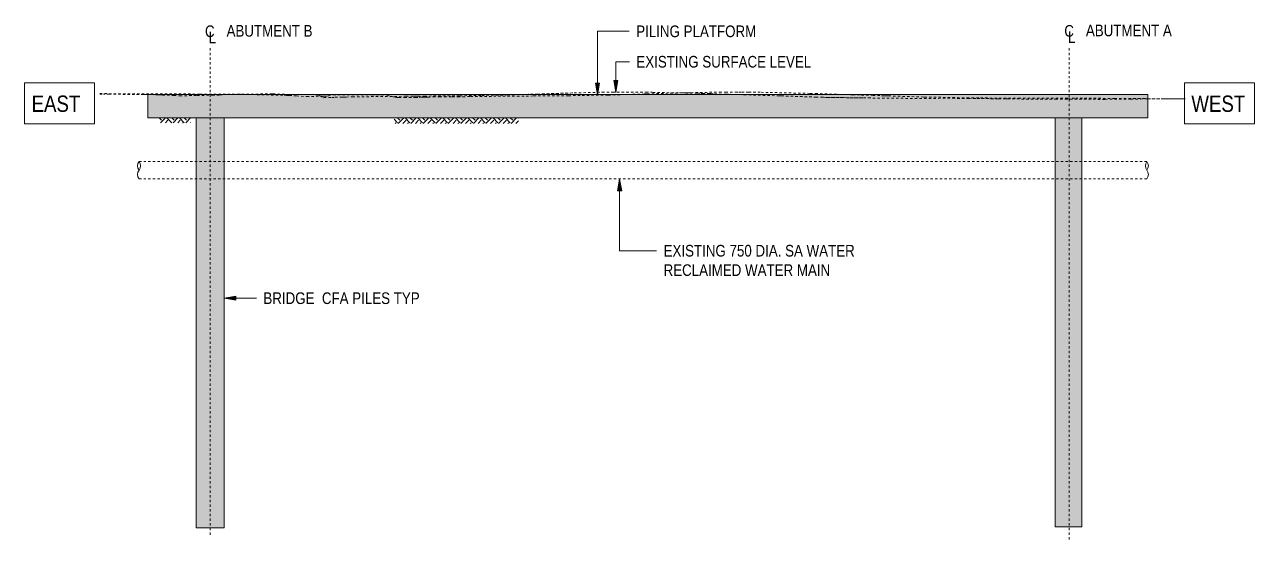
# Model space of a CAD drawing. Header units: metres. Extents: x -1160 to -900, y 3 to 560.
# Drawn here: x -1086.6 to -1033.8, y 2.9 to 25 of the extents above; entities that cross this region are included whole.
import ezdxf

# ---------------------------------------------------------------- set-up
doc = ezdxf.new("R2010")
doc.units = ezdxf.units.M
for name, pattern in [('Dash - Tight', [0.0045, 0.003, -0.0015]), ('JacobsCenter', [0.015, 0.009, -0.0015, 0.003, -0.0015]), ('JacobsDash', [0.0045, 0.003, -0.0015])]:
    doc.linetypes.add(name, pattern=pattern)
for name, color, linetype, lineweight in [('A-ANNO-NOTE', 7, 'Continuous', 9), ('A-DETL', 7, 'Continuous', 13), ('A-DETL-GENF', 7, 'Continuous', 9), ('G-ANNO-TEXT', 7, 'Continuous', 9)]:
    doc.layers.add(name, color=color, linetype=linetype, lineweight=lineweight)
doc.styles.add('Arial Narrow', font='ARIALN.TTF', dxfattribs={"height": 0.5})
doc.styles.add('Arial Narrow_2', font='ARIALN.TTF', dxfattribs={"height": 0.7})
pattern_1 = [(315, (-1060.0893, 10.849), (0.5388154, 0), [0.381, -0.381]), (315, (-1059.9883, 10.951), (0.5388154, 0), [0.381, -0.381]), (315, (-1059.8873, 11.052), (0.5388154, 0), [0.381, -0.381]), (45, (-1059.8203, 11.052), (0, 0.5388154), [0.381, -0.381]), (45, (-1059.7193, 10.951), (0, 0.5388154), [0.381, -0.381]), (45, (-1059.6183, 10.849), (0, 0.5388154), [0.381, -0.381])]

# ---------------------------------------------------------------- blocks, each defined once
blk = doc.blocks.new('T2DPAA-T2D-PWA-SU-M3D-000101_dwg-40820706-DRG-2873031 - SECTION-STAGE 1')
at = {"color": 9, "linetype": 'Dash - Tight', "lineweight": 18, "true_color": 0xc0c0c0}
for p, q in [((-470.283, 22.039), (-470.117, 22.039)), ((-470.283, 22.039), (-470.094, 22.039)), ((-469.887, 22.038), (-470.117, 22.039)), ((-470.117, 22.039), (-470.094, 22.039)), ((-469.854, 22.038), (-470.094, 22.039)), ((-469.855, 22.038), (-469.887, 22.038)), ((-469.854, 22.038), (-469.887, 22.038)), ((-468.399, 22.028), (-469.855, 22.038)), ((-468.394, 22.028), (-469.854, 22.038)), ((-468.396, 22.028), (-468.399, 22.028)), ((-468.394, 22.028), (-468.399, 22.028)), ((-468.396, 22.028), (-468.275, 22.025)), ((-468.394, 22.028), (-468.273, 22.025)), ((-468.275, 22.025), (-467.817, 22.015)), ((-468.275, 22.025), (-468.273, 22.025)), ((-468.273, 22.025), (-467.814, 22.015)), ((-467.817, 22.015), (-467.807, 22.015)), ((-467.814, 22.015), (-467.789, 22.013)), ((-467.814, 22.015), (-467.807, 22.015)), ((-467.807, 22.015), (-467.782, 22.013)), ((-467.591, 22.006), (-467.789, 22.013)), ((-467.789, 22.013), (-467.781, 22.013)), ((-467.781, 22.013), (-467.782, 22.013)), ((-467.781, 22.013), (-467.584, 22.006)), ((-467.591, 22.006), (-467.106, 21.985)), ((-467.591, 22.006), (-467.584, 22.006)), ((-467.584, 22.006), (-467.101, 21.985)), ((-467.106, 21.985), (-466.846, 21.966)), ((-467.106, 21.985), (-467.101, 21.985)), ((-467.101, 21.985), (-466.842, 21.966)), ((-466.846, 21.966), (-466.436, 21.979)), ((-466.846, 21.966), (-466.839, 21.966)), ((-466.842, 21.966), (-466.839, 21.966)), ((-466.839, 21.966), (-466.431, 21.979)), ((-466.436, 21.979), (-466.105, 21.988)), ((-466.436, 21.979), (-466.427, 21.979)), ((-466.431, 21.979), (-466.427, 21.979)), ((-466.427, 21.979), (-466.099, 21.988)), ((-466.105, 21.988), (-465.447, 21.997)), ((-466.105, 21.988), (-466.099, 21.988)), ((-466.099, 21.988), (-465.445, 21.996)), ((-465.447, 21.997), (-465.251, 21.996)), ((-465.447, 21.997), (-465.445, 21.996)), ((-465.445, 21.996), (-465.25, 21.995)), ((-465.251, 21.996), (-465.125, 21.996)), ((-465.25, 21.995), (-465.251, 21.996)), ((-465.25, 21.995), (-465.125, 21.995)), ((-465.125, 21.996), (-464.918, 22.033)), ((-465.122, 21.996), (-465.125, 21.995)), ((-465.125, 21.996), (-465.125, 21.995)), ((-465.122, 21.996), (-464.918, 22.033)), ((-464.918, 22.033), (-464.783, 22.03)), ((-464.918, 22.033), (-464.782, 22.03)), ((-464.918, 22.033), (-464.918, 22.033)), ((-464.783, 22.03), (-462.918, 22.056)), ((-464.783, 22.03), (-464.782, 22.03)), ((-464.782, 22.03), (-462.894, 22.056)), ((-462.918, 22.056), (-462.889, 22.056)), ((-462.894, 22.056), (-462.847, 22.056)), ((-462.894, 22.056), (-462.889, 22.056)), ((-462.889, 22.056), (-462.848, 22.056)), ((-462.848, 22.056), (-462.133, 22.026)), ((-462.848, 22.056), (-462.847, 22.056)), ((-462.847, 22.056), (-462.052, 22.022)), ((-462.133, 22.026), (-462.05, 22.022)), ((-462.052, 22.022), (-461.372, 22.023)), ((-462.052, 22.022), (-462.05, 22.022)), ((-462.05, 22.022), (-461.378, 22.023)), ((-461.378, 22.023), (-461.368, 22.023)), ((-461.372, 22.023), (-461.211, 22.022)), ((-461.372, 22.023), (-461.368, 22.023)), ((-461.368, 22.023), (-461.212, 22.021)), ((-461.211, 22.022), (-461.212, 22.021)), ((-460.904, 22.02), (-461.212, 22.021)), ((-460.893, 22.02), (-461.211, 22.022)), ((-460.895, 22.015), (-460.904, 22.02)), ((-460.893, 22.02), (-460.904, 22.02)), ((-460.895, 22.015), (-460.813, 21.969)), ((-460.893, 22.02), (-460.808, 21.972)), ((-460.813, 21.969), (-460.808, 21.972)), ((-460.813, 21.969), (-460.679, 21.891)), ((-460.808, 21.972), (-460.668, 21.891)), ((-460.679, 21.891), (-460.676, 21.891)), ((-460.679, 21.891), (-460.668, 21.891)), ((-460.676, 21.891), (-460.665, 21.891)), ((-460.668, 21.891), (-460.666, 21.891)), ((-460.666, 21.891), (-460.663, 21.891)), ((-460.666, 21.891), (-460.665, 21.891)), ((-460.665, 21.891), (-460.662, 21.891)), ((-460.663, 21.891), (-460.312, 21.902)), ((-460.663, 21.891), (-460.651, 21.892)), ((-460.662, 21.891), (-460.651, 21.892)), ((-460.651, 21.892), (-460.309, 21.903)), ((-460.312, 21.902), (-460.169, 21.907)), ((-460.312, 21.902), (-460.309, 21.903)), ((-460.309, 21.903), (-460.169, 21.908)), ((-460.169, 21.908), (-459.887, 21.918)), ((-460.169, 21.907), (-459.88, 21.917)), ((-460.169, 21.908), (-460.169, 21.907)), ((-459.884, 21.917), (-459.887, 21.918)), ((-459.88, 21.917), (-459.887, 21.918)), ((-459.884, 21.917), (-459.864, 21.916)), ((-459.88, 21.917), (-459.858, 21.916)), ((-459.864, 21.916), (-459.833, 21.917)), ((-459.864, 21.916), (-459.858, 21.916)), ((-459.858, 21.916), (-459.826, 21.917)), ((-459.833, 21.917), (-459.713, 21.919)), ((-459.833, 21.917), (-459.826, 21.917)), ((-459.826, 21.917), (-459.699, 21.919)), ((-459.713, 21.919), (-459.697, 21.919)), ((-459.699, 21.919), (-459.428, 21.923)), ((-459.699, 21.919), (-459.697, 21.919)), ((-459.697, 21.919), (-459.427, 21.923)), ((-459.428, 21.923), (-459.02, 21.93)), ((-459.428, 21.923), (-459.427, 21.923)), ((-459.427, 21.923), (-459.02, 21.93)), ((-459.02, 21.93), (-457.136, 21.952)), ((-459.02, 21.93), (-457.133, 21.952)), ((-459.02, 21.93), (-459.02, 21.93)), ((-457.136, 21.952), (-457.116, 21.952)), ((-457.133, 21.952), (-456.885, 21.955)), ((-457.133, 21.952), (-457.116, 21.952)), ((-457.116, 21.952), (-456.876, 21.955)), ((-456.885, 21.955), (-456.792, 21.956)), ((-456.885, 21.955), (-456.876, 21.955)), ((-456.876, 21.955), (-456.786, 21.956)), ((-456.792, 21.956), (-456.732, 21.957)), ((-456.792, 21.956), (-456.786, 21.956)), ((-456.786, 21.956), (-456.728, 21.957)), ((-456.732, 21.957), (-456.691, 21.957)), ((-456.732, 21.957), (-456.728, 21.957)), ((-456.728, 21.957), (-456.689, 21.957)), ((-456.691, 21.957), (-456.663, 21.957)), ((-456.691, 21.957), (-456.689, 21.957)), ((-456.689, 21.957), (-456.661, 21.958)), ((-456.663, 21.957), (-456.643, 21.958)), ((-456.663, 21.957), (-456.661, 21.958)), ((-456.661, 21.958), (-456.642, 21.958)), ((-456.643, 21.958), (-456.621, 21.958)), ((-456.643, 21.958), (-456.642, 21.958)), ((-456.642, 21.958), (-456.621, 21.958)), ((-456.621, 21.958), (-456.348, 21.961)), ((-456.621, 21.958), (-456.339, 21.961)), ((-456.621, 21.958), (-456.621, 21.958)), ((-456.336, 21.961), (-456.348, 21.961)), ((-456.339, 21.961), (-456.348, 21.961)), ((-456.339, 21.961), (-454.812, 21.973)), ((-456.336, 21.961), (-454.811, 21.973)), ((-454.812, 21.973), (-453.871, 21.988)), ((-454.811, 21.973), (-454.812, 21.973)), ((-454.811, 21.973), (-453.872, 21.988)), ((-453.872, 21.988), (-453.865, 21.988)), ((-453.871, 21.988), (-453.067, 22)), ((-453.871, 21.988), (-453.865, 21.988)), ((-453.865, 21.988), (-453.067, 22)), ((-453.067, 22), (-452.778, 22.008)), ((-453.067, 22), (-452.777, 22.008)), ((-453.067, 22), (-453.067, 22)), ((-452.763, 22.009), (-452.778, 22.008)), ((-452.777, 22.008), (-452.778, 22.008)), ((-452.777, 22.008), (-451.493, 22.049)), ((-452.763, 22.009), (-451.492, 22.049)), ((-451.493, 22.049), (-451.286, 22.056)), ((-451.492, 22.049), (-451.493, 22.049)), ((-451.492, 22.049), (-451.288, 22.056)), ((-451.262, 22.057), (-451.288, 22.056)), ((-451.286, 22.056), (-451.288, 22.056)), ((-451.286, 22.056), (-449.904, 22.096)), ((-451.262, 22.057), (-449.904, 22.096)), ((-449.904, 22.096), (-448.723, 22.123)), ((-449.904, 22.096), (-448.703, 22.123)), ((-449.904, 22.096), (-449.904, 22.096)), ((-448.723, 22.123), (-448.701, 22.123)), ((-448.723, 22.123), (-448.703, 22.123)), ((-448.703, 22.123), (-448.319, 22.131)), ((-448.701, 22.123), (-448.319, 22.131)), ((-448.319, 22.131), (-448.286, 22.131)), ((-448.319, 22.131), (-448.286, 22.131)), ((-448.319, 22.131), (-448.319, 22.131)), ((-448.286, 22.131), (-448.284, 22.131)), ((-448.286, 22.131), (-448.231, 22.131)), ((-448.286, 22.131), (-448.284, 22.131)), ((-448.284, 22.131), (-448.229, 22.131)), ((-448.231, 22.131), (-448.065, 22.131)), ((-448.231, 22.131), (-448.225, 22.131)), ((-448.229, 22.131), (-448.225, 22.131)), ((-448.225, 22.131), (-448.061, 22.131)), ((-448.065, 22.131), (-447.058, 22.128)), ((-448.065, 22.131), (-448.051, 22.13)), ((-448.061, 22.131), (-448.051, 22.13)), ((-448.051, 22.13), (-447.061, 22.128)), ((-447.061, 22.128), (-446.829, 22.125)), ((-447.061, 22.128), (-447.058, 22.128)), ((-447.058, 22.128), (-446.822, 22.125)), ((-446.829, 22.125), (-446.816, 22.125)), ((-446.822, 22.125), (-446.59, 22.121)), ((-446.822, 22.125), (-446.816, 22.125)), ((-446.816, 22.125), (-446.589, 22.121)), ((-446.59, 22.121), (-446.547, 22.121)), ((-446.59, 22.121), (-446.589, 22.121)), ((-446.589, 22.121), (-446.547, 22.121)), ((-446.547, 22.121), (-446.521, 22.12)), ((-446.547, 22.121), (-446.521, 22.12)), ((-446.547, 22.121), (-446.547, 22.121)), ((-446.521, 22.12), (-444.656, 22.081)), ((-446.521, 22.12), (-444.618, 22.081)), ((-446.521, 22.12), (-446.521, 22.12)), ((-444.656, 22.081), (-444.609, 22.08)), ((-444.618, 22.081), (-444.464, 22.077)), ((-444.618, 22.081), (-444.609, 22.08)), ((-444.609, 22.08), (-444.458, 22.077)), ((-444.464, 22.077), (-444.377, 22.076)), ((-444.464, 22.077), (-444.458, 22.077)), ((-444.458, 22.077), (-444.373, 22.076)), ((-444.377, 22.076), (-444.192, 22.07)), ((-444.377, 22.076), (-444.373, 22.076)), ((-444.373, 22.076), (-444.192, 22.07)), ((-444.192, 22.07), (-444.182, 22.07)), ((-444.192, 22.07), (-444.183, 22.07)), ((-444.192, 22.07), (-444.192, 22.07)), ((-444.183, 22.07), (-444.162, 22.069)), ((-444.182, 22.07), (-444.183, 22.07)), ((-444.182, 22.07), (-444.162, 22.069)), ((-444.162, 22.069), (-444.136, 22.069)), ((-444.162, 22.069), (-444.135, 22.069)), ((-444.162, 22.069), (-444.162, 22.069)), ((-444.136, 22.069), (-444.096, 22.068)), ((-444.136, 22.069), (-444.135, 22.069)), ((-444.135, 22.069), (-444.094, 22.067)), ((-444.096, 22.068), (-444.026, 22.065)), ((-444.096, 22.068), (-444.094, 22.067)), ((-444.094, 22.067), (-444.023, 22.065)), ((-444.026, 22.065), (-443.879, 22.059)), ((-444.026, 22.065), (-444.023, 22.065)), ((-444.023, 22.065), (-443.873, 22.059)), ((-443.879, 22.059), (-443.384, 22.042)), ((-443.879, 22.059), (-443.873, 22.059)), ((-443.873, 22.059), (-443.367, 22.042)), ((-443.384, 22.042), (-443.023, 22.029)), ((-443.384, 22.042), (-443.367, 22.042)), ((-443.367, 22.042), (-442.998, 22.029)), ((-443.023, 22.029), (-442.995, 22.028)), ((-442.998, 22.029), (-442.833, 22.022)), ((-442.998, 22.029), (-442.995, 22.028)), ((-442.995, 22.028), (-442.833, 22.022)), ((-442.831, 22.022), (-442.833, 22.022)), ((-442.833, 22.022), (-442.598, 22.015)), ((-442.833, 22.022), (-442.833, 22.022)), ((-442.831, 22.022), (-442.598, 22.015)), ((-442.598, 22.015), (-441.108, 21.97)), ((-442.598, 22.015), (-441.098, 21.97)), ((-442.598, 22.015), (-442.598, 22.015)), ((-441.108, 21.97), (-441.095, 21.97)), ((-441.098, 21.97), (-441.052, 21.968)), ((-441.098, 21.97), (-441.095, 21.97)), ((-441.095, 21.97), (-441.051, 21.968)), ((-441.052, 21.968), (-441.009, 21.967)), ((-441.051, 21.968), (-441.052, 21.968)), ((-441.051, 21.968), (-441.011, 21.967)), ((-440.995, 21.967), (-441.011, 21.967)), ((-441.009, 21.967), (-441.011, 21.967)), ((-441.009, 21.967), (-439.518, 21.916)), ((-440.995, 21.967), (-439.517, 21.916)), ((-439.518, 21.916), (-439.2, 21.906)), ((-439.517, 21.916), (-439.518, 21.916)), ((-439.517, 21.916), (-439.202, 21.907)), ((-439.077, 21.905), (-439.202, 21.907)), ((-439.2, 21.906), (-439.202, 21.907)), ((-439.2, 21.906), (-437.476, 21.881)), ((-439.077, 21.905), (-437.475, 21.881)), ((-437.476, 21.881), (-437.267, 21.879)), ((-437.475, 21.881), (-437.476, 21.881)), ((-437.475, 21.881), (-437.282, 21.88)), ((-437.264, 21.879), (-437.282, 21.88)), ((-437.267, 21.879), (-437.282, 21.88)), ((-437.267, 21.879), (-435.465, 21.861)), ((-437.264, 21.879), (-435.465, 21.861)), ((-435.465, 21.861), (-433.651, 21.864)), ((-435.465, 21.861), (-433.649, 21.864)), ((-435.465, 21.861), (-435.465, 21.861)), ((-433.651, 21.864), (-433.633, 21.864)), ((-433.649, 21.864), (-433.014, 21.86)), ((-433.649, 21.864), (-433.633, 21.864)), ((-433.633, 21.864), (-433.014, 21.86)), ((-433.014, 21.86), (-432.985, 21.859)), ((-433.014, 21.86), (-432.984, 21.859)), ((-433.014, 21.86), (-433.014, 21.86)), ((-432.985, 21.859), (-432.856, 21.859)), ((-432.985, 21.859), (-432.984, 21.859)), ((-432.984, 21.859), (-432.853, 21.858)), ((-432.66, 21.857), (-432.856, 21.859)), ((-432.853, 21.858), (-432.856, 21.859)), ((-432.652, 21.857), (-432.853, 21.858)), ((-431.701, 21.843), (-432.66, 21.857)), ((-432.652, 21.857), (-432.66, 21.857)), ((-431.67, 21.843), (-432.652, 21.857)), ((-431.669, 21.843), (-431.701, 21.843)), ((-431.67, 21.843), (-431.701, 21.843)), ((-431.67, 21.843), (-431.341, 21.838)), ((-431.669, 21.843), (-431.341, 21.839)), ((-431.341, 21.839), (-431.279, 21.838)), ((-431.341, 21.839), (-431.341, 21.838)), ((-431.341, 21.838), (-431.279, 21.838)), ((-431.279, 21.838), (-431.272, 21.838)), ((-431.279, 21.838), (-429.218, 21.824)), ((-431.279, 21.838), (-431.272, 21.838)), ((-431.272, 21.838), (-429.217, 21.824)), ((-429.218, 21.824), (-428.804, 21.824)), ((-429.217, 21.824), (-429.218, 21.824)), ((-429.217, 21.824), (-428.805, 21.825)), ((-428.805, 21.825), (-428.798, 21.825)), ((-428.804, 21.824), (-428.798, 21.825)), ((-428.804, 21.824), (-427.092, 21.819)), ((-428.798, 21.825), (-427.092, 21.82)), ((-427.092, 21.82), (-425.995, 21.831)), ((-427.092, 21.819), (-425.991, 21.831)), ((-427.092, 21.82), (-427.092, 21.819)), ((-425.995, 21.831), (-425.982, 21.831)), ((-425.991, 21.831), (-425.571, 21.834)), ((-425.991, 21.831), (-425.982, 21.831)), ((-425.982, 21.831), (-425.57, 21.834)), ((-425.571, 21.834), (-425.236, 21.837)), ((-425.571, 21.834), (-425.57, 21.834)), ((-425.57, 21.834), (-425.24, 21.837)), ((-425.24, 21.837), (-423.632, 21.835)), ((-425.24, 21.837), (-425.236, 21.837)), ((-425.236, 21.837), (-423.632, 21.835))]:
    blk.add_line(p, q, dxfattribs=at)
blk = doc.blocks.new('T2DPAA-T2D-PWA-SU-M3D-000100_SurveySurface_rvt-1-DRG-2873031 - SECTION-STAGE 1')
at = {"color": 9, "linetype": 'Dash - Tight', "lineweight": 18, "true_color": 0xc0c0c0}
blk.add_blockref('T2DPAA-T2D-PWA-SU-M3D-000101_dwg-40820706-DRG-2873031 - SECTION-STAGE 1', (0, 0), dxfattribs=at)
blk = doc.blocks.new('T2DPAA-T2D-PWA-SU-M3D-000101_dwg-V1-DRG-2873031 - SECTION-STAGE 1')
at = {"color": 9, "linetype": 'Dash - Tight', "lineweight": 18, "true_color": 0xc0c0c0}
for p, q in [((-470.283, 22.065), (-465.989, 22.048)), ((-470.283, 22.065), (-465.989, 22.048)), ((-465.989, 22.048), (-464.341, 22.037)), ((-465.989, 22.048), (-464.337, 22.037)), ((-465.989, 22.048), (-465.989, 22.048)), ((-464.339, 22.037), (-464.341, 22.037)), ((-464.337, 22.037), (-464.341, 22.037)), ((-464.339, 22.037), (-463.925, 22.028)), ((-464.337, 22.037), (-463.923, 22.028)), ((-463.925, 22.028), (-462.358, 21.993)), ((-463.925, 22.028), (-463.923, 22.028)), ((-463.923, 22.028), (-462.353, 21.993)), ((-462.358, 21.993), (-462.346, 21.993)), ((-462.353, 21.993), (-462.266, 21.987)), ((-462.353, 21.993), (-462.346, 21.993)), ((-462.346, 21.993), (-462.26, 21.987)), ((-462.141, 21.983), (-462.266, 21.987)), ((-462.266, 21.987), (-462.259, 21.987)), ((-462.259, 21.987), (-462.26, 21.987)), ((-462.259, 21.987), (-462.134, 21.983)), ((-462.141, 21.983), (-461.832, 21.97)), ((-462.141, 21.983), (-462.134, 21.983)), ((-462.134, 21.983), (-461.826, 21.97)), ((-461.832, 21.97), (-461.39, 21.937)), ((-461.832, 21.97), (-461.826, 21.97)), ((-461.826, 21.97), (-461.387, 21.937)), ((-461.39, 21.937), (-460.693, 21.959)), ((-461.39, 21.937), (-461.383, 21.936)), ((-461.387, 21.937), (-461.383, 21.936)), ((-461.383, 21.936), (-460.693, 21.958)), ((-460.693, 21.959), (-460.655, 21.96)), ((-460.693, 21.958), (-460.684, 21.959)), ((-460.693, 21.959), (-460.684, 21.959)), ((-460.684, 21.959), (-460.648, 21.96)), ((-460.655, 21.96), (-460.578, 21.961)), ((-460.655, 21.96), (-460.648, 21.96)), ((-460.648, 21.96), (-460.576, 21.96)), ((-460.578, 21.961), (-460.555, 21.961)), ((-460.578, 21.961), (-460.576, 21.96)), ((-460.576, 21.96), (-460.554, 21.96)), ((-460.555, 21.961), (-460.54, 21.961)), ((-460.554, 21.96), (-460.555, 21.961)), ((-460.554, 21.96), (-460.54, 21.96)), ((-460.467, 21.974), (-460.54, 21.961)), ((-460.472, 21.973), (-460.54, 21.96)), ((-460.54, 21.961), (-460.54, 21.96)), ((-460.464, 21.974), (-460.472, 21.973)), ((-460.467, 21.974), (-460.472, 21.973)), ((-460.467, 21.974), (-460.25, 22.019)), ((-460.464, 21.974), (-460.249, 22.019)), ((-460.25, 22.019), (-458.618, 22.011)), ((-460.249, 22.019), (-460.25, 22.019)), ((-460.249, 22.019), (-458.637, 22.011)), ((-458.637, 22.011), (-458.579, 22.011)), ((-458.618, 22.011), (-458.18, 22.013)), ((-458.618, 22.011), (-458.579, 22.011)), ((-458.579, 22.011), (-458.18, 22.013)), ((-458.18, 22.013), (-457.976, 22.009)), ((-458.18, 22.013), (-457.957, 22.009)), ((-458.18, 22.013), (-458.18, 22.013)), ((-457.951, 22.002), (-457.976, 22.009)), ((-457.957, 22.009), (-457.976, 22.009)), ((-457.665, 21.929), (-457.957, 22.009)), ((-457.676, 21.926), (-457.951, 22.002)), ((-457.665, 21.929), (-457.676, 21.926)), ((-457.663, 21.924), (-457.676, 21.926)), ((-457.581, 21.913), (-457.665, 21.929)), ((-457.589, 21.911), (-457.663, 21.924)), ((-457.581, 21.913), (-457.589, 21.911)), ((-457.532, 21.894), (-457.589, 21.911)), ((-457.515, 21.894), (-457.581, 21.913)), ((-457.532, 21.894), (-457.466, 21.895)), ((-457.532, 21.894), (-457.515, 21.894)), ((-457.44, 21.896), (-457.515, 21.894)), ((-457.466, 21.895), (-457.438, 21.896)), ((-457.44, 21.896), (-457.197, 21.897)), ((-457.44, 21.896), (-457.438, 21.896)), ((-457.438, 21.896), (-457.199, 21.897)), ((-457.199, 21.897), (-456.753, 21.904)), ((-457.199, 21.897), (-457.197, 21.897)), ((-457.197, 21.897), (-456.746, 21.904)), ((-456.753, 21.904), (-456.726, 21.904)), ((-456.746, 21.904), (-456.558, 21.906)), ((-456.746, 21.904), (-456.726, 21.904)), ((-456.726, 21.904), (-456.55, 21.907)), ((-456.558, 21.906), (-456.468, 21.908)), ((-456.558, 21.906), (-456.55, 21.907)), ((-456.55, 21.907), (-456.466, 21.908)), ((-456.468, 21.908), (-456.422, 21.908)), ((-456.468, 21.908), (-456.466, 21.908)), ((-456.466, 21.908), (-456.423, 21.908)), ((-456.423, 21.908), (-456.297, 21.914)), ((-456.423, 21.908), (-456.422, 21.908)), ((-456.422, 21.908), (-456.288, 21.914)), ((-456.242, 21.916), (-456.297, 21.914)), ((-456.288, 21.914), (-456.297, 21.914)), ((-456.229, 21.916), (-456.288, 21.914)), ((-456.238, 21.916), (-456.242, 21.916)), ((-456.229, 21.916), (-456.242, 21.916)), ((-456.228, 21.916), (-456.238, 21.916)), ((-456.219, 21.916), (-456.229, 21.916)), ((-456.218, 21.916), (-456.228, 21.916)), ((-456.219, 21.916), (-456.228, 21.916)), ((-456.219, 21.916), (-456.196, 21.917)), ((-456.218, 21.916), (-456.196, 21.917)), ((-456.196, 21.917), (-455.955, 21.924)), ((-456.196, 21.917), (-455.955, 21.924)), ((-456.196, 21.917), (-456.196, 21.917)), ((-455.955, 21.924), (-455.683, 21.925)), ((-455.955, 21.924), (-455.683, 21.925)), ((-455.955, 21.924), (-455.955, 21.924)), ((-455.683, 21.925), (-455.476, 21.927)), ((-455.683, 21.925), (-455.475, 21.927)), ((-455.683, 21.925), (-455.683, 21.925)), ((-455.476, 21.927), (-455.472, 21.927)), ((-455.475, 21.927), (-455.141, 21.925)), ((-455.475, 21.927), (-455.472, 21.927)), ((-455.472, 21.927), (-455.139, 21.925)), ((-455.141, 21.925), (-454.9, 21.929)), ((-455.141, 21.925), (-455.139, 21.925)), ((-455.139, 21.925), (-454.898, 21.929)), ((-454.9, 21.929), (-454.685, 21.932)), ((-454.9, 21.929), (-454.898, 21.929)), ((-454.898, 21.929), (-454.683, 21.932)), ((-454.685, 21.932), (-454.361, 21.938)), ((-454.685, 21.932), (-454.683, 21.932)), ((-454.683, 21.932), (-454.361, 21.938)), ((-454.361, 21.938), (-452.356, 21.961)), ((-454.361, 21.938), (-452.353, 21.961)), ((-454.361, 21.938), (-454.361, 21.938)), ((-452.351, 21.961), (-452.356, 21.961)), ((-452.353, 21.961), (-452.356, 21.961)), ((-452.353, 21.961), (-451.961, 21.961)), ((-452.351, 21.961), (-451.961, 21.961)), ((-451.961, 21.961), (-451.646, 21.964)), ((-451.961, 21.961), (-451.646, 21.964)), ((-451.961, 21.961), (-451.961, 21.961)), ((-451.646, 21.964), (-450.152, 21.975)), ((-451.646, 21.964), (-451.642, 21.964)), ((-451.646, 21.964), (-451.642, 21.964)), ((-451.642, 21.964), (-450.152, 21.975)), ((-450.152, 21.975), (-448.514, 22.002)), ((-450.152, 21.975), (-448.511, 22.002)), ((-450.152, 21.975), (-450.152, 21.975)), ((-448.514, 22.002), (-448.505, 22.002)), ((-448.511, 22.002), (-448.407, 22.003)), ((-448.511, 22.002), (-448.505, 22.002)), ((-448.505, 22.002), (-448.407, 22.004)), ((-448.407, 22.003), (-448.37, 22.005)), ((-448.407, 22.004), (-448.371, 22.004)), ((-448.407, 22.004), (-448.407, 22.003)), ((-447.761, 22.024), (-448.371, 22.004)), ((-448.37, 22.005), (-448.371, 22.004)), ((-447.724, 22.025), (-448.37, 22.005)), ((-447.725, 22.025), (-447.761, 22.024)), ((-447.724, 22.025), (-447.761, 22.024)), ((-446.883, 22.052), (-447.725, 22.025)), ((-446.881, 22.052), (-447.724, 22.025)), ((-446.88, 22.052), (-446.883, 22.052)), ((-446.881, 22.052), (-446.883, 22.052)), ((-446.881, 22.052), (-446.832, 22.053)), ((-446.88, 22.052), (-446.831, 22.053)), ((-446.832, 22.053), (-446.783, 22.054)), ((-446.831, 22.053), (-446.832, 22.053)), ((-446.831, 22.053), (-446.782, 22.054)), ((-446.783, 22.054), (-446.771, 22.055)), ((-446.783, 22.054), (-446.78, 22.054)), ((-446.782, 22.054), (-446.78, 22.054)), ((-446.78, 22.054), (-446.768, 22.055)), ((-446.771, 22.055), (-445.243, 22.098)), ((-446.771, 22.055), (-446.768, 22.055)), ((-446.768, 22.055), (-445.242, 22.098)), ((-446.768, 22.055), (-446.768, 22.055)), ((-445.243, 22.098), (-445.196, 22.099)), ((-445.242, 22.098), (-445.243, 22.098)), ((-445.242, 22.098), (-445.195, 22.099)), ((-445.196, 22.099), (-445.15, 22.1)), ((-445.196, 22.099), (-445.195, 22.099)), ((-445.195, 22.099), (-445.149, 22.1)), ((-445.195, 22.099), (-445.195, 22.099)), ((-445.15, 22.1), (-445.091, 22.101)), ((-445.15, 22.1), (-445.148, 22.1)), ((-445.149, 22.1), (-445.148, 22.1)), ((-445.148, 22.1), (-445.089, 22.101)), ((-445.091, 22.101), (-444.989, 22.103)), ((-445.091, 22.101), (-445.088, 22.101)), ((-445.089, 22.101), (-445.088, 22.101)), ((-445.088, 22.101), (-444.987, 22.103)), ((-444.989, 22.103), (-444.893, 22.105)), ((-444.989, 22.103), (-444.985, 22.103)), ((-444.987, 22.103), (-444.985, 22.103)), ((-444.985, 22.103), (-444.889, 22.105)), ((-444.893, 22.105), (-443.658, 22.13)), ((-444.893, 22.105), (-444.887, 22.105)), ((-444.889, 22.105), (-444.887, 22.105)), ((-444.887, 22.105), (-443.658, 22.13)), ((-443.658, 22.13), (-443.404, 22.133)), ((-443.658, 22.13), (-443.403, 22.133)), ((-443.658, 22.13), (-443.658, 22.13)), ((-443.404, 22.133), (-443.401, 22.133)), ((-443.403, 22.133), (-442.968, 22.132)), ((-443.403, 22.133), (-443.401, 22.133)), ((-443.401, 22.133), (-442.97, 22.132)), ((-442.97, 22.132), (-442.963, 22.132)), ((-442.968, 22.132), (-442.816, 22.131)), ((-442.968, 22.132), (-442.963, 22.132)), ((-442.963, 22.132), (-442.819, 22.131)), ((-442.819, 22.131), (-442.69, 22.13)), ((-442.819, 22.131), (-442.816, 22.131)), ((-442.816, 22.131), (-442.679, 22.13)), ((-442.684, 22.13), (-442.69, 22.13)), ((-442.679, 22.13), (-442.69, 22.13)), ((-442.413, 22.126), (-442.684, 22.13)), ((-442.406, 22.126), (-442.679, 22.13)), ((-442.405, 22.126), (-442.413, 22.126)), ((-442.406, 22.126), (-442.413, 22.126)), ((-442.406, 22.126), (-441.875, 22.121)), ((-442.405, 22.126), (-441.875, 22.121)), ((-441.875, 22.121), (-439.768, 22.077)), ((-441.875, 22.121), (-439.765, 22.077)), ((-441.875, 22.121), (-441.875, 22.121)), ((-439.764, 22.077), (-439.768, 22.077)), ((-439.765, 22.077), (-439.768, 22.077)), ((-439.765, 22.077), (-439.532, 22.071)), ((-439.765, 22.077), (-439.532, 22.071)), ((-439.764, 22.077), (-439.532, 22.071)), ((-439.532, 22.071), (-438.382, 22.033)), ((-439.532, 22.071), (-438.381, 22.033)), ((-439.532, 22.071), (-439.532, 22.071)), ((-438.382, 22.033), (-438.366, 22.033)), ((-438.381, 22.033), (-438.016, 22.02)), ((-438.381, 22.033), (-438.366, 22.033)), ((-438.366, 22.033), (-438.013, 22.02)), ((-438.016, 22.02), (-437.938, 22.017)), ((-438.016, 22.02), (-438.013, 22.02)), ((-438.013, 22.02), (-437.937, 22.017)), ((-437.938, 22.017), (-437.6, 22.007)), ((-437.937, 22.017), (-437.938, 22.017)), ((-437.937, 22.017), (-437.611, 22.008)), ((-437.601, 22.007), (-437.611, 22.008)), ((-437.6, 22.007), (-437.611, 22.008)), ((-437.06, 21.989), (-437.601, 22.007)), ((-437.054, 21.989), (-437.6, 22.007)), ((-437.056, 21.989), (-437.06, 21.989)), ((-437.054, 21.989), (-437.06, 21.989)), ((-436.771, 21.979), (-437.056, 21.989)), ((-436.767, 21.979), (-437.054, 21.989)), ((-436.768, 21.979), (-436.771, 21.979)), ((-436.767, 21.979), (-436.771, 21.979)), ((-436.596, 21.974), (-436.768, 21.979)), ((-436.595, 21.974), (-436.767, 21.979)), ((-436.595, 21.974), (-436.596, 21.974)), ((-436.595, 21.974), (-436.596, 21.974)), ((-436.493, 21.971), (-436.595, 21.974)), ((-436.493, 21.971), (-436.595, 21.974)), ((-436.492, 21.971), (-436.493, 21.971)), ((-436.493, 21.971), (-436.392, 21.968)), ((-436.493, 21.971), (-436.391, 21.968)), ((-436.493, 21.971), (-436.493, 21.971)), ((-436.492, 21.971), (-436.391, 21.968)), ((-436.392, 21.968), (-434.893, 21.92)), ((-436.391, 21.968), (-436.392, 21.968)), ((-436.391, 21.968), (-434.897, 21.92)), ((-434.896, 21.92), (-434.897, 21.92)), ((-434.893, 21.92), (-434.897, 21.92)), ((-434.888, 21.92), (-434.896, 21.92)), ((-434.885, 21.92), (-434.893, 21.92)), ((-434.887, 21.92), (-434.888, 21.92)), ((-434.885, 21.92), (-434.888, 21.92)), ((-434.877, 21.92), (-434.887, 21.92)), ((-434.875, 21.92), (-434.885, 21.92)), ((-434.876, 21.92), (-434.877, 21.92)), ((-434.875, 21.92), (-434.877, 21.92)), ((-434.868, 21.919), (-434.876, 21.92)), ((-434.867, 21.919), (-434.875, 21.92)), ((-434.861, 21.919), (-434.868, 21.919)), ((-434.868, 21.919), (-434.868, 21.919)), ((-434.867, 21.919), (-434.868, 21.919)), ((-434.861, 21.919), (-434.867, 21.919)), ((-434.86, 21.919), (-434.861, 21.919)), ((-434.861, 21.919), (-434.856, 21.919)), ((-434.861, 21.919), (-434.861, 21.919)), ((-434.86, 21.919), (-434.855, 21.919)), ((-434.856, 21.919), (-434.851, 21.919)), ((-434.855, 21.919), (-434.856, 21.919)), ((-434.855, 21.919), (-434.85, 21.919)), ((-434.851, 21.919), (-434.846, 21.919)), ((-434.851, 21.919), (-434.85, 21.919)), ((-434.85, 21.919), (-434.85, 21.919)), ((-434.85, 21.919), (-434.845, 21.919)), ((-434.846, 21.919), (-433.038, 21.886)), ((-434.846, 21.919), (-434.845, 21.919)), ((-434.845, 21.919), (-434.845, 21.919)), ((-434.845, 21.919), (-433.04, 21.886)), ((-433.037, 21.886), (-433.04, 21.886)), ((-433.038, 21.886), (-433.04, 21.886)), ((-433.038, 21.886), (-432.817, 21.881)), ((-433.037, 21.886), (-432.817, 21.881)), ((-432.817, 21.881), (-432.445, 21.881)), ((-432.817, 21.881), (-432.444, 21.881)), ((-432.817, 21.881), (-432.817, 21.881)), ((-432.445, 21.881), (-432.44, 21.881)), ((-432.444, 21.881), (-430.807, 21.864)), ((-432.444, 21.881), (-432.44, 21.881)), ((-432.44, 21.881), (-430.806, 21.864)), ((-430.807, 21.864), (-428.71, 21.869)), ((-430.806, 21.864), (-430.807, 21.864)), ((-430.806, 21.864), (-428.714, 21.869)), ((-428.709, 21.869), (-428.714, 21.869)), ((-428.71, 21.869), (-428.714, 21.869)), ((-428.71, 21.869), (-428.357, 21.87)), ((-428.709, 21.869), (-428.357, 21.87)), ((-428.357, 21.87), (-427.982, 21.874)), ((-428.357, 21.87), (-427.981, 21.874)), ((-428.357, 21.87), (-428.357, 21.87)), ((-427.982, 21.874), (-427.976, 21.874)), ((-427.981, 21.874), (-426.684, 21.856)), ((-427.981, 21.874), (-427.976, 21.874)), ((-427.976, 21.874), (-426.684, 21.856)), ((-426.684, 21.856), (-425.884, 21.853)), ((-426.684, 21.856), (-425.882, 21.852)), ((-426.684, 21.856), (-426.684, 21.856)), ((-425.884, 21.853), (-425.875, 21.853)), ((-425.882, 21.852), (-425.875, 21.853)), ((-425.882, 21.852), (-424.559, 21.843)), ((-425.875, 21.853), (-424.559, 21.843)), ((-424.559, 21.843), (-423.632, 21.845)), ((-424.559, 21.843), (-423.632, 21.845)), ((-424.559, 21.843), (-424.559, 21.843))]:
    blk.add_line(p, q, dxfattribs=at)
blk = doc.blocks.new('T2DPAA-T2D-PWA-SU-M3D-000100_SurveySurface_rvt-2-DRG-2873031 - SECTION-STAGE 1')
at = {"color": 9, "linetype": 'Dash - Tight', "lineweight": 18, "true_color": 0xc0c0c0}
blk.add_blockref('T2DPAA-T2D-PWA-SU-M3D-000101_dwg-V1-DRG-2873031 - SECTION-STAGE 1', (0, 0), dxfattribs=at)
blk = doc.blocks.new('CS_DET_Pile-Column_BreakLine - Tubular BreakLine-6703004-DRG-2873031 - SECTION-STAGE 1')
at = {"layer": 'A-DETL-GENF', "color": 176, "lineweight": 15, "true_color": 0x000080}
for centre, start, end in [((-468.349, 18.967), 142.9573, 217.0427), ((-468.846, 18.967), 322.9573, 37.0427), ((-468.349, 18.592), 142.9573, 217.0427)]:
    blk.add_arc(centre, 0.311, start, end, dxfattribs=at)
blk = doc.blocks.new('CS_DET_Pile-Column_BreakLine - Tubular BreakLine-6703063-DRG-2873031 - SECTION-STAGE 1')
at = {"layer": 'A-DETL-GENF', "color": 176, "lineweight": 15, "true_color": 0x000080}
for centre, start, end in [((-425.049, 18.967), 142.9573, 217.0427), ((-425.546, 18.967), 322.9573, 37.0427), ((-425.546, 18.592), 322.9573, 37.0427)]:
    blk.add_arc(centre, 0.311, start, end, dxfattribs=at)
blk = doc.blocks.new('CS_Annot_Centreline Symbol1 - CS_Annot_Centreline Symbol-5070896-DRG-2873031 - SECTION-STAGE 1')
at = {"layer": 'A-ANNO-NOTE', "char_height": 0.5, "attachment_point": 1, "style": 'Arial Narrow'}
for s, insert, width in [('C  ', (-465.763, 24.993), 0.88186), ('L', (-465.607, 24.726), 0.38481)]:
    blk.add_mtext(s, dxfattribs=dict(at, insert=insert, width=width))

msp = doc.modelspace()

# ---------------------------------------------------------------- hatches: boundary and pattern name
at = {"layer": 'A-DETL-GENF', "true_color": 0xd8d8d8}
msp.add_hatch(color=254, dxfattribs=at).paths.add_polyline_path([(-1065.398, 21.022), (-1038.363, 21.022), (-1038.363, 22.022), (-1081.326, 22.022), (-1081.326, 21.022), (-1070.742, 21.022)])
at = {"layer": 'A-DETL-GENF'}
h = msp.add_hatch(dxfattribs=at)
h.set_pattern_fill('FP_1', color=256, style=0, pattern_type=2)
h.set_pattern_definition(pattern_1)
h.paths.add_polyline_path([(-1079.486, 20.816), (-1079.486, 21.022), (-1080.822, 21.022), (-1080.822, 20.816)])
at = {"layer": 'A-DETL-GENF', "true_color": 0xc0c0c0}
for points in [[(-1078.042, 3.424), (-1078.042, 21.022), (-1079.242, 21.022), (-1079.242, 3.424)], [(-1042.342, 3.46), (-1041.192, 3.46), (-1041.192, 21.022), (-1042.342, 21.022)]]:
    msp.add_hatch(color=9, dxfattribs=at).paths.add_polyline_path(points)
at = {"layer": 'A-DETL-GENF'}
h = msp.add_hatch(dxfattribs=at)
h.set_pattern_fill('FP_1', color=256, style=0, pattern_type=2)
h.set_pattern_definition(pattern_1)
h.paths.add_polyline_path([(-1070.742, 20.782), (-1065.398, 20.782), (-1065.398, 21.022), (-1070.742, 21.022)])
at = {"layer": 'G-ANNO-TEXT'}
for points in [[(-1062.006, 22.013), (-1061.918, 22.513), (-1062.094, 22.513)], [(-1061.211, 22.134), (-1061.122, 22.634), (-1061.299, 22.634)], [(-1061.05, 18.388), (-1061.138, 17.888), (-1060.962, 17.888)], [(-1078.046, 13.28), (-1077.546, 13.192), (-1077.546, 13.368)]]:
    msp.add_hatch(color=256, dxfattribs=at).paths.add_polyline_path(points)

# ---------------------------------------------------------------- linework, layer by layer
at = {"layer": 'A-DETL', "linetype": 'JacobsCenter', "lineweight": 15}
for p, q in [((-1078.642, 3.122), (-1078.642, 24.122)), ((-1041.742, 2.922), (-1041.742, 24.122))]:
    msp.add_line(p, q, dxfattribs=at)
at = {"layer": 'A-DETL', "lineweight": 15}
for p, q in [((-1038.363, 22.022), (-1081.326, 22.022)), ((-1081.326, 22.022), (-1081.326, 21.022)), ((-1038.363, 21.022), (-1038.363, 22.022)), ((-1081.326, 21.022), (-1079.242, 21.022)), ((-1078.042, 21.022), (-1079.242, 21.022)), ((-1079.242, 21.022), (-1079.242, 3.424)), ((-1078.042, 21.022), (-1042.342, 21.022)), ((-1078.042, 3.424), (-1078.042, 21.022)), ((-1041.192, 21.022), (-1042.342, 21.022)), ((-1042.342, 21.022), (-1042.342, 3.46)), ((-1041.192, 21.022), (-1038.363, 21.022)), ((-1041.192, 3.46), (-1041.192, 21.022)), ((-1079.242, 3.424), (-1078.042, 3.424)), ((-1042.342, 3.46), (-1041.192, 3.46))]:
    msp.add_line(p, q, dxfattribs=at)
at = {"layer": 'A-DETL', "color": 164, "linetype": 'JacobsDash', "lineweight": 9, "true_color": 0x002699}
for p, q in [((-1081.699, 19.155), (-1038.399, 19.155)), ((-1081.699, 18.405), (-1038.399, 18.405))]:
    msp.add_line(p, q, dxfattribs=at)
at = {"layer": 'G-ANNO-TEXT'}
for p, q in [((-1062.006, 24.741), (-1060.888, 24.741)), ((-1062.006, 22.013), (-1062.006, 24.741)), ((-1060.888, 24.741), (-1060.637, 24.741)), ((-1061.211, 23.434), (-1060.63, 23.434)), ((-1061.211, 22.134), (-1061.211, 23.434)), ((-1061.918, 22.513), (-1062.094, 22.513)), ((-1062.094, 22.513), (-1062.006, 22.013)), ((-1062.006, 22.013), (-1061.918, 22.513)), ((-1061.122, 22.634), (-1061.299, 22.634)), ((-1061.299, 22.634), (-1061.211, 22.134)), ((-1061.211, 22.134), (-1061.122, 22.634)), ((-1061.05, 18.388), (-1061.138, 17.888)), ((-1060.962, 17.888), (-1061.05, 18.388)), ((-1061.05, 18.388), (-1061.05, 15.319)), ((-1061.138, 17.888), (-1060.962, 17.888)), ((-1061.05, 15.319), (-1059.462, 15.319)), ((-1077.546, 13.368), (-1078.046, 13.28)), ((-1078.046, 13.28), (-1077.546, 13.192)), ((-1078.046, 13.28), (-1076.656, 13.28)), ((-1077.546, 13.192), (-1077.546, 13.368))]:
    msp.add_line(p, q, dxfattribs=at)
at = {"layer": 'G-ANNO-TEXT', "lineweight": 18, "flags": 128}
for points in [[(-1086.615, 22.534), (-1083.605, 22.534), (-1083.605, 20.77), (-1086.615, 20.77)], [(-1036.788, 22.534), (-1033.779, 22.534), (-1033.779, 20.77), (-1036.788, 20.77)]]:
    msp.add_lwpolyline(points, close=True, dxfattribs=at)

# ---------------------------------------------------------------- block references
at = {"lineweight": 5}
for name in ['T2DPAA-T2D-PWA-SU-M3D-000100_SurveySurface_rvt-2-DRG-2873031 - SECTION-STAGE 1', 'T2DPAA-T2D-PWA-SU-M3D-000100_SurveySurface_rvt-1-DRG-2873031 - SECTION-STAGE 1']:
    msp.add_blockref(name, (-613.101, 0), dxfattribs=at)
at = {"layer": 'A-ANNO-NOTE'}
for p in [(-613.101, 0), (-576.182, 0.018)]:
    msp.add_blockref('CS_Annot_Centreline Symbol1 - CS_Annot_Centreline Symbol-5070896-DRG-2873031 - SECTION-STAGE 1', p, dxfattribs=at)
at = {"layer": 'A-DETL-GENF', "color": 176, "true_color": 0x000080}
for name in ['CS_DET_Pile-Column_BreakLine - Tubular BreakLine-6703004-DRG-2873031 - SECTION-STAGE 1', 'CS_DET_Pile-Column_BreakLine - Tubular BreakLine-6703063-DRG-2873031 - SECTION-STAGE 1']:
    msp.add_blockref(name, (-613.101, 0), dxfattribs=at)

# ---------------------------------------------------------------- texts
at = {"layer": 'A-ANNO-NOTE', "char_height": 0.5, "attachment_point": 1, "style": 'Arial Narrow', "bg_fill": 3, "box_fill_scale": 1, "bg_fill_color": 256, "bg_fill_true_color": 13158600, "bg_fill_transparency": 0}
for s, insert in [('ABUTMENT B', (-1077.937, 25.012)), ('ABUTMENT A', (-1041.018, 25.029))]:
    msp.add_mtext(s, dxfattribs=dict(at, insert=insert))
at = {"layer": 'G-ANNO-TEXT', "char_height": 0.5, "attachment_point": 1, "style": 'Arial Narrow', "bg_fill": 3, "box_fill_scale": 1, "bg_fill_color": 256, "bg_fill_true_color": 13158600, "bg_fill_transparency": 0}
for s, insert in [('PILING PLATFORM ', (-1060.337, 24.991)), ('EXISTING SURFACE LEVEL', (-1060.33, 23.684)), ('BRIDGE  CFA PILES TYP', (-1076.356, 13.53))]:
    msp.add_mtext(s, dxfattribs=dict(at, insert=insert))
at = {"layer": 'G-ANNO-TEXT', "char_height": 0.5, "attachment_point": 1, "style": 'Arial Narrow', "bg_fill": 3, "box_fill_scale": 1, "bg_fill_color": 256, "bg_fill_transparency": 0}
for s, insert in [('EXISTING 750 DIA. SA WATER ', (-1059.162, 15.569)), ('RECLAIMED WATER MAIN', (-1059.162, 14.735))]:
    msp.add_mtext(s, dxfattribs=dict(at, insert=insert))

# ---------------------------------------------------------------- next in the draw order: texts
at = {"layer": 'G-ANNO-TEXT', "lineweight": 18, "char_height": 0.7, "attachment_point": 1, "style": 'Arial Narrow_2', "bg_fill": 3, "box_fill_scale": 1, "bg_fill_color": 256, "bg_fill_true_color": 13158600, "bg_fill_transparency": 0}
for s, insert in [('EAST', (-1086.315, 21.982)), ('WEST', (-1036.488, 21.982))]:
    msp.add_mtext(s, dxfattribs=dict(at, insert=insert))

doc.saveas('drawing.dxf')
